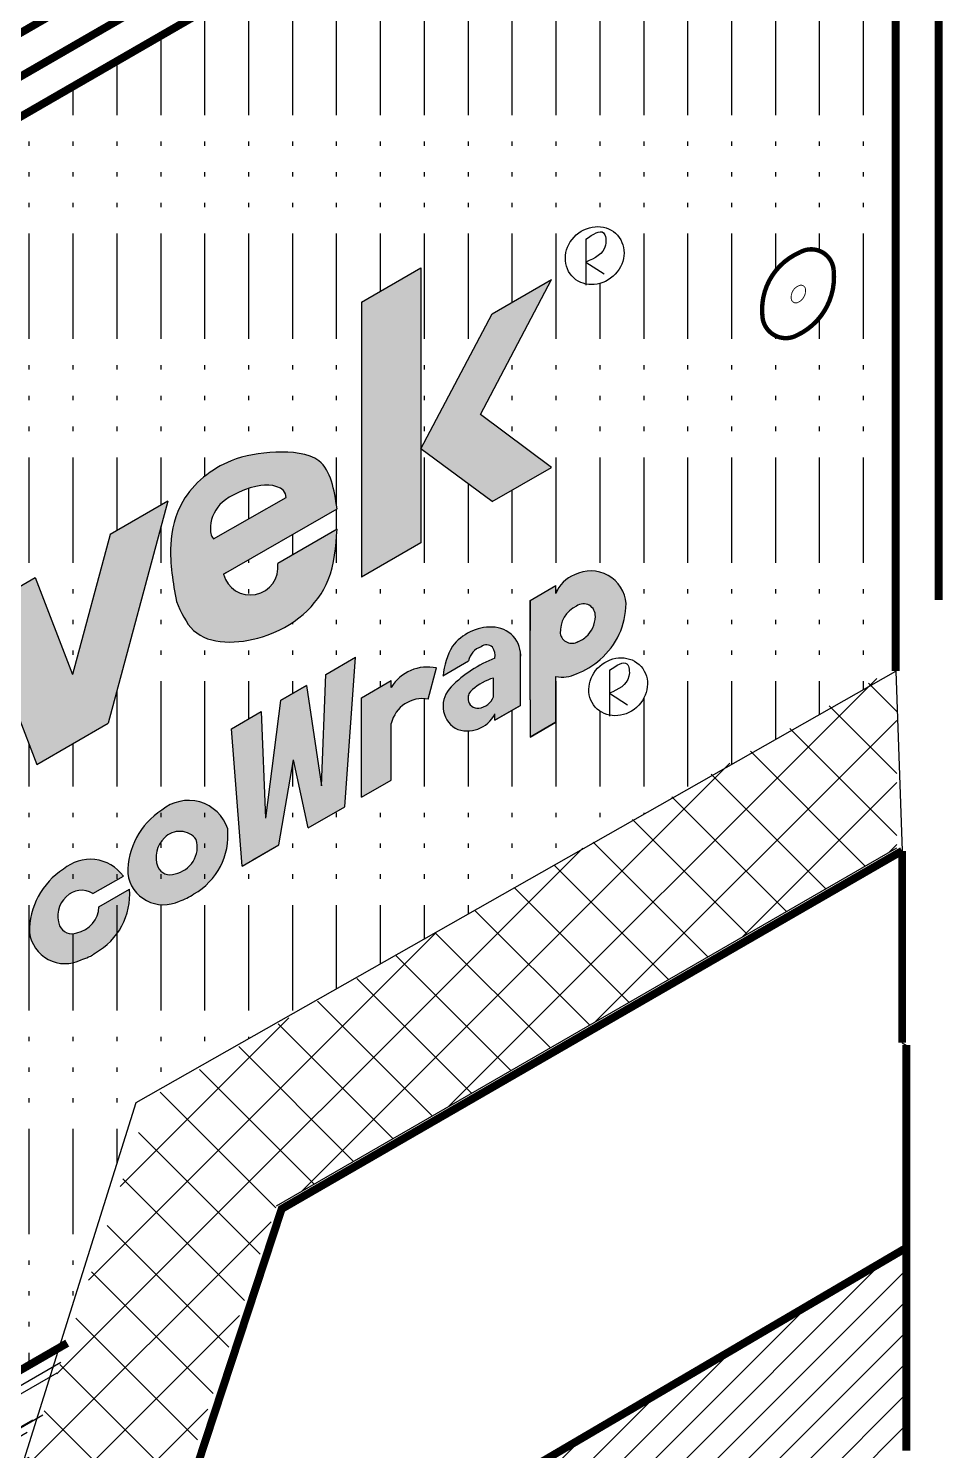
# Model space of a CAD drawing. Extents: x -12.9 to 61.1, y -64.8 to 9.2.
# Drawn here: x 17.99 to 28.4, y -22.86 to -6.66 of the extents above; entities that cross this region are included whole.
import ezdxf

# ---------------------------------------------------------------- set-up
doc = ezdxf.new("R2010")
doc.units = 0
doc.header["$MEASUREMENT"] = 0
doc.linetypes.add('DASHED', pattern=[0.75, 0.5, -0.25])
for name, color, linetype in [('CLADDING', 7, 'CONTINUOUS'), ('DUPONTLOGO', 7, 'CONTINUOUS'), ('FASTENING', 1, 'CONTINUOUS'), ('INSULATION', 40, 'CONTINUOUS'), ('STRUCTURE', 7, 'CONTINUOUS'), ('TEXT', 7, 'CONTINUOUS'), ('TYVEK', 5, 'DASHED')]:
    doc.layers.add(name, color=color, linetype=linetype)

# ---------------------------------------------------------------- blocks, each defined once
blk = doc.blocks.new('A$C75422246')
at = {"layer": 'STRUCTURE'}
for points, const_width in [([(1.674398539479625, 1.577320099107055, 0.5655532621440619), (0.8987215331621883, 1.993011479701181, 0.3241944426603776), (0.04997871842306267, 0.5605629665240031, 0.5650898043133372), (0.848136404993511, 0.1111688816761216, 0.3155850526292971), (1.674398539479625, 1.577320099107055, 0.577350269189626)], 0.1), ([(1.031631028562803, 1.151078264046731, 0.5655532621440619), (0.8764956272993167, 1.234216540165562, 0.3241944426603776), (0.7067470643514895, 0.9477268375301264, 0.5650898043133372), (0.8663786016655806, 0.8578480205605388, 0.3155850526292971), (1.031631028562803, 1.151078264046731, 0.577350269189626)], 0.02)]:
    blk.add_lwpolyline(points, format="xyb", dxfattribs=dict(at, const_width=const_width))

msp = doc.modelspace()

# ---------------------------------------------------------------- hatches: boundary and pattern name
at = {"layer": 'CLADDING'}
h = msp.add_hatch(dxfattribs=at)
h.set_pattern_fill('ZIGZAG', color=254, scale=4, angle=59.99999999999999, style=0)
h.set_pattern_definition([(59.99999999999999, (-385.2783219906349, -33.7978268041116), (-0.1830127018922192, 0.6830127018922194), [0.5, -0.5]), (150, (-385.0283219906349, -33.36481410221933), (-0.6830127018922193, -0.1830127018922192), [0.5, -0.5])])
edge = h.paths.add_edge_path()
edge.add_line((7.136175999876482, -7.428875479664796), (8.435214105553285, -6.678875479664789))
edge.add_line((8.435214105553285, -6.678875479664789), (20.99258246042766, 0.5711245203352107))
edge.add_line((20.99258246042766, 0.5711245203352107), (22.04162056610423, 1.176786953037798))
edge.add_line((22.04162056610423, 1.176786953037798), (22.04162056610423, 1.465462087632595))
edge.add_line((22.04162056610423, 1.465462087632595), (-3.12657980557422, -13.06540517197435))
edge.add_spline(control_points=[(-3.126579805574096, -13.0654051719742), (-6.186929677901929, -17.84007947831214), (-9.639955510821295, -18.10242606331276), (-9.478272528939527, -28.37318116971785), (-9.475967298385484, -28.36611503629747), (-9.478272528939527, -28.37318116971785)], knot_values=[0, 0, 0, 0, 6.202530179452576, 17.27267891957846, 17.29541825971954, 17.29541825971954, 17.29541825971954, 17.29541825971954], degree=3, periodic=0)
edge.add_line((-9.47827252893947, -28.37318116971308), (-9.47827252893947, -48.5577123193919))
edge.add_line((-9.47827252893947, -48.5577123193919), (-9.22827252893947, -48.41337475209441))
edge.add_line((-9.22827252893947, -48.41337475209441), (-9.228272528939469, -47.20204988668952))
edge.add_line((-9.228272528939469, -47.20204988668952), (-6.720230460674685, -45.75403112343812))
edge.add_line((-6.720230460674685, -45.75403112343812), (-6.720230460674685, -19.44739750693174))
edge.add_line((-6.720230460674685, -19.44739750693174), (-5.421192354997878, -18.69739750693162))
edge.add_line((-5.421192354997878, -18.69739750693163), (7.136175999876482, -7.428875479664804))
h = msp.add_hatch(dxfattribs=at)
h.set_pattern_fill('ANSI37', scale=4, style=0)
h.set_pattern_definition([(45, (0, 0), (-0.3535533905932737, 0.3535533905932738), []), (135, (0, 0), (-0.3535533905932738, -0.3535533905932737), [])])
h.paths.add_polyline_path([(27.87964600945314, -15.99819155073748), (27.87964600945314, -13.93679047397917), (19.37645992896206, -18.84610724652019), (15.87497752503327, -29.21466823466222), (17.2203115454183, -30.72185839452098), (20.81513825889515, -20.07688700221431)])
at = {"layer": 'DUPONTLOGO'}
h = msp.add_hatch(color=182, dxfattribs=at)
h.paths.add_polyline_path([(23.94849174994897, -9.52444585965069), (23.27190940324294, -9.915070859650605), (22.4600105871948, -11.45339890052716), (23.27190940324294, -12.05422694140459), (23.94849174994943, -11.66360194140463), (23.13659293390174, -11.0627739005273)])
h.paths.add_polyline_path([(22.46001058719503, -10.38382085964974), (22.46001058719548, -9.390533795919815), (21.78342824048832, -9.781158795919872), (21.78342824048786, -12.91360194140481), (22.46001058719457, -12.52297694140444)])
h = msp.add_hatch(color=182, dxfattribs=at)
edge = h.paths.add_edge_path()
edge.add_spline(control_points=[(21.50587593174259, -12.13499525976923), (21.47123426950456, -11.91675324301132), (21.40684172031283, -11.51108102950073), (20.78333378163532, -11.47349668696462), (20.2280364736973, -11.56209096574874), (19.71845561210114, -11.95871351850276), (19.56949661261837, -12.59412092240702), (19.63754729479751, -12.97784158497804), (19.67548648075467, -13.19177110201888)], knot_values=[0, 0, 0, 0, 0.5827593182052485, 1.083243575514109, 1.602995822488099, 2.320452805997204, 2.834594860345293, 3.482391664081016, 3.482391664081016, 3.482391664081016, 3.482391664081016], degree=3, periodic=0)
edge.add_spline(control_points=[(19.67548648075444, -13.19177110201888), (19.72947915981027, -13.31529815691149), (19.89464430082371, -13.69317093146345), (20.78569982045016, -13.67079288629428), (21.45026265376332, -13.10474814321701), (21.49084867555091, -12.56807661648053), (21.50587593174214, -12.36937025976943)], knot_values=[0, 0, 0, 0, 0.3828216730715811, 1.171062387004566, 2.162538929496697, 2.745476785218138, 2.745476785218138, 2.745476785218138, 2.745476785218138], degree=3, periodic=0)
edge.add_line((21.50587593174214, -12.36937025976933), (20.8292935850358, -12.75999525976919))
edge.add_arc((20.51683477477599, -12.80225431723191), 0.3153035617410854, -165.32686731615115, 7.702335397980789, ccw=False)
edge.add_line((20.21181432179403, -12.88212207862093), (20.28802770767004, -12.83812025976944))
edge.add_line((20.28802770767004, -12.83812025976944), (21.50587593174259, -12.1349952597692))
edge = h.paths.add_edge_path(flags=16)
edge.add_spline(control_points=[(20.0992931208591, -12.47833622427084), (20.06315557104335, -12.44387635017015), (20.06315557104335, -12.39313594060363), (20.06630628402218, -12.2347803554128), (20.1234041708326, -12.12972376024013), (20.27428695639765, -11.99192188812081), (20.48500272878891, -11.89052138788961), (20.7425483030147, -11.85412212965671), (20.92172027388278, -11.87719056379851), (20.92724853748996, -12.00752277802381)], knot_values=[0.1693351350576057, 0.1693351350576057, 0.1693351350576057, 0.1693351350576057, 0.2360340609454792, 0.2360340609454792, 0.3507194281854419, 0.3507194281854419, 0.4654047954254047, 0.4654047954254047, 0.5437012250705168, 0.5437012250705168, 0.5437012250705168, 0.5437012250705168], degree=3, periodic=0)
edge.add_line((20.92724853748996, -12.0075227780238), (20.09929312085893, -12.47833622427046))
for points in [[(18.49396591497953, -14.02329718732697), (18.06708297629672, -12.92007879832933), (17.41143416024884, -13.29861781876812), (18.08801650695545, -15.04714890052452), (18.89991532300331, -14.57839890052452), (19.57649766970991, -12.04861781876811), (18.92084885366205, -12.42715683920719)], [(20.42486374805712, -16.20628718399057), (20.84171468386391, -15.96561818399061), (21.00956583012591, -14.9975675477918), (21.17741697638791, -15.77180037503442), (21.5942679121947, -15.5311313750344), (21.71687112860849, -13.82563682285066), (21.3771031286085, -14.02180196911288), (21.32944496474099, -15.29169668251016), (21.15668968982243, -14.14905772732899), (20.86244197042939, -14.31894172732911), (20.68968669551083, -15.66106129146655), (20.64202853164336, -14.44619748554517), (20.30226053164338, -14.64236263180741)], [(21.78305928006201, -15.4221326279756), (22.12282728006204, -15.22596748171354), (22.12282728006204, -14.58085091244438, -0.4035437564934321), (22.54330387915585, -14.30525992927825), (22.63873750948443, -13.94905539007241, 0.3188248953897656), (22.12282728006204, -14.17044975657317), (22.12282728006204, -14.09340748171334), (21.78305928006201, -14.28957262797547)], [(18.72376935138483, -16.52020516559534), (19.07168161940894, -16.31933792399732, 0.4351274600614082), (18.38982812589487, -16.24114701564656, 0.2576403943727183), (18.002239747868, -16.96311215205731, 0.5131396402506846), (18.59017699935685, -17.27514521556903, 0.01050506829098769), (18.61264689723992, -17.26786151845669), (18.8503172660008, -17.13064246707422, 0.2510258907919918), (19.14199255836669, -16.46944578064417), (18.79432030547031, -16.67017444944365, -0.3480232729081373), (18.54097781231495, -16.96604183065346, -0.3993521555086357), (18.34477777615936, -16.88545987835625, -0.3084390351191073), (18.42127513051451, -16.55529977686015, -0.3602356893464677)]]:
    msp.add_hatch(color=182, dxfattribs=at).paths.add_polyline_path(points)
h = msp.add_hatch(color=182, dxfattribs=at)
h.paths.add_polyline_path([(23.7029820921088, -14.31366467561686), (23.7029820921088, -14.73837467561671), (23.99722981150185, -14.5684906756167), (23.99722981150185, -14.04679713894678, 0.1510529132694783), (24.22983436680936, -14.01775703409061, 0.08923826883481298), (24.50204466186256, -13.85232568586738, 0.2127480191127064), (24.79629238124646, -13.2161040531268, 0.5384264693979111), (24.20875291606667, -12.88909775425715, 0.2200211352481566), (23.99722981150185, -13.10082575187688), (23.99722981150185, -13.01122067561699), (23.7029820921088, -13.181104675617), (23.7029820921088, -13.52087267561701)])
h.paths.add_polyline_path([(24.04718369220362, -13.55712672663119, -0.3108884899090745), (24.23168888878284, -13.24393218017838, -0.6341536017409433), (24.446023285681, -13.36322407800514, -0.2127480191129938), (24.33868171764995, -13.59531772962935, -0.1005835782630209), (24.22549519640096, -13.66066599814242, -0.4661169018348494)], flags=16)
h = msp.add_hatch(color=182, dxfattribs=at)
h.paths.add_polyline_path([(22.81870796392813, -13.70269812588472, 0.110246808165889), (22.71163689667193, -14.03753488218126), (23.00247051822801, -13.86962201248643, -0.2690001157080172), (23.14463375491656, -13.70710100367316, -0.3531868843684042), (23.27654281171719, -13.71138630006295, -0.1905419740584821), (23.30138762654894, -13.83767534841319, 0.1092296168431321), (22.80549304455601, -14.16487953962667, 0.4824874664269164), (22.84971869325234, -14.63665625454109, 0.4058134010116666), (23.30138762654899, -14.47139042835977), (23.30138762654899, -14.54552534841327), (23.59563534594203, -14.37564134841329), (23.59563534594203, -13.78511587423003, 0.3894151088693035), (23.27235686541621, -13.48261461348497, 0.2386701257845259)])
h.paths.add_polyline_path([(23.28565524212958, -14.06392498878679, -0.0009435784860131039), (23.28565524212962, -14.27711065931851, -0.2711281288745776), (23.11964995766842, -14.40725749743618, -0.4382804466174715), (22.99920842254822, -14.30926281369929, -0.303876555577654), (23.04717478005249, -14.19634989816471, -0.1081086455132789)], flags=16)
h = msp.add_hatch(color=182, dxfattribs=at)
h.paths.add_polyline_path([(19.50879514889905, -15.57016967171069, 0.2576403943726875), (19.12120677087228, -16.29213480812139, 0.5131396402506846), (19.70914402236113, -16.60416787163311, 0.0820093194063544), (19.87360573459092, -16.52348095621477, 0.2970257038305033), (20.25958974541014, -15.78271999025778, 0.5350210848524043)])
h.paths.add_polyline_path([(19.90243508744875, -15.90454223117282, -0.4359844533385203), (19.65994483531919, -16.29506448671755, -0.3993521555085346), (19.46374479916364, -16.21448253442033, -0.3084390351189958), (19.54024215351869, -15.88432243292431, -0.4603151700982832)], flags=16)
at = {"layer": 'FASTENING'}
h = msp.add_hatch(dxfattribs=at)
h.set_pattern_fill('AR-RROOF', color=5, scale=0.5, angle=30, style=0)
h.set_pattern_definition([(30, (-80.78255600983584, 0), (0.7026279441628827, 0.9830127018922192), [7.5, -1, 2.5, -0.5]), (30, (-80.3316491163192, 0.5490063509461096), (-0.7655127018922193, 0.3259068935166518), [1.5, -0.165, 3, -0.375]), (30, (-80.77854965888973, 0.4930607966083864), (2.084166049839541, 1.590118510267787), [4, -0.7, 2, -0.5])])
h.paths.add_polyline_path([(8.338312754777746, -27.46882228401299), (8.338312754777805, -28.62352282239218), (15.92666251805406, -24.24238704385953), (15.92666251805406, -25.39245297957318), (17.4637683511882, -24.50995386571264), (18.43267328690328, -21.64084051349315)])
h.paths.add_polyline_path([(14.92666251805406, -24.81973731304917), (14.92666251805406, -25.96658333210794), (15.92666251805406, -25.39245297957318), (15.92666251805406, -24.24238704385954)], flags=16)
h.paths.add_polyline_path([(14.91958513592854, -25.97064667200269), (14.926662518054, -24.81973731304921), (13.92666251805406, -25.3970875822388), (13.92666251805398, -26.54071368464275)], flags=17)
h.paths.add_polyline_path([(8.338312754777805, -28.62352282239219), (8.33831275477786, -29.74915490432003), (13.92666251805398, -26.54071368464275), (13.92666251805406, -25.39708758223881)])
at = {"layer": 'TEXT'}
h = msp.add_hatch(dxfattribs=at)
h.set_pattern_fill('ACAD_ISO14W100', scale=0.1, angle=90, style=0)
h.set_pattern_definition([(90, (0, 0), (-0.5, 3.061515884555943e-17), [1.2, -0.3, 0.05, -0.3, 0.05, -0.65]), (90, (0, 0), (-0.5, 3.061515884555943e-17), [-2.2, 0.05, -0.3])])
h.paths.add_polyline_path([(19.21744399016415, -18.9), (27.86601737173965, -13.98430774971311), (27.86601737173964, -1.91563143001303), (15.53182495238781, -9.036780743562627, 0.03049443831436403), (11.82427312996442, -11.33885039985536, 0.03075435643287189), (9.89937410141028, -13.13025948009728, 0.06248417816263214), (8.001400811734593, -15.70618499450902, 0.02498924844447281), (6.993345076344307, -17.73962473090611, 0.06840431429245251), (6.029326314908642, -21.17381116241151, 0.03428175995442326), (5.830419859756148, -24.07145546043165), (5.830419859756262, -30.07145546043164), (8.338312754777805, -28.62352282239218), (8.338312754777746, -27.468822284013), (18.34056618726847, -21.69401857226159)])
h.paths.add_polyline_path([(13.55808923490497, -23.22801921922986, -0.5655532621441203), (13.94592773806369, -23.43586490952697, -0.3155850526292801), (13.53279667082064, -24.1689405182424, -0.5650898043133444), (13.13371782753541, -23.94424347581846, -0.3241944426603795)], flags=16)
h.paths.add_polyline_path([(13.7973686388845, -19.5153724615921), (14.11159852322268, -19.33395175328199, 0.3993521555088984), (14.30779855937834, -19.41453370557923, 0.4628738758273694), (14.49434834069936, -19.13951974507312, 0.3831592690513733), (14.16910309702589, -19.09815803114336, -0.3469283405920467), (13.76917365392063, -18.81621125309185, -0.3477098040752507), (14.15664887295785, -18.19193507571828, -0.3833598428823655), (14.83900437398766, -18.33458105851178), (14.53548603076518, -18.50981745567535, 0.3054239474705489), (14.22041702208956, -18.45741552748769, 0.4995739648543295), (14.1036513341217, -18.70871745339728, 0.3169971070544793), (14.27221640790584, -18.77682473887698, -0.3848399220599955), (14.85213203236851, -18.9763572354131, -0.3513303134365472), (14.52145945865018, -19.64295017507638, -0.08200931940646787), (14.35699774642018, -19.72363709049485, -0.4325825023771699)], flags=16)
h.paths.add_polyline_path([(13.54697628197354, -23.60741668899768, -0.5655532621442907), (13.62454398260528, -23.64898582705713, -0.3155850526292283), (13.54191776915667, -23.79560094880019, -0.565089804313131), (13.46210200049962, -23.75066154031543, -0.3241944426604415)], flags=0)
h.paths.add_polyline_path([(13.13371782753541, -17.94424347581849, -0.3241944426603816), (13.55808923490495, -17.22801921922987, -0.2045399468245387), (13.75788948803336, -17.20109719423388), (13.75788948803336, -15.04714890052466), (12.9459906719855, -15.51589890052455), (12.9459906719855, -14.89089890052455), (15.38168712012936, -13.48464890052455), (15.38168712012936, -14.10964890052455), (15.11105418144655, -14.26589890052455), (14.5697883040815, -14.57839890052454), (14.56978830408121, -17.07839890052454), (13.94617692542106, -17.43844109786372, -0.3146146424720071), (13.53279667082064, -18.16894051824239, -0.5650898043133067)], flags=16)
h.paths.add_polyline_path([(13.46210200049962, -17.7506615403154, -0.3241944426603987), (13.54697628197354, -17.60741668899767, -0.5655532621442724), (13.62454398260528, -17.64898582705713, -0.3155850526292283), (13.54191776915667, -17.79560094880019, -0.5650898043133349)], flags=0)
h.paths.add_polyline_path([(14.89185045316751, -18.62974800210692), (14.89185045316751, -18.2899800021069), (15.14386303523631, -18.1444804700103), (15.14386303523631, -17.63585526276178), (15.48363103523629, -17.43969011649981), (15.48363103523629, -17.94831532374835), (15.73564361730509, -17.80281579165174), (15.73564361730509, -18.14258379165178), (15.48363103523634, -18.28808332374833), (15.48363103523634, -18.65901761437296, 0.4361565547309665), (15.58014359611444, -18.71765074496979), (15.73564361730509, -18.62787276587637), (15.73564361730509, -18.92890013658649), (15.53794051111355, -19.04304407816568, -0.6348811617639807), (15.14386303523631, -18.78787095038374), (15.14386303523631, -18.48424847001034)], flags=16)
h.paths.add_polyline_path([(15.83925180224053, -18.51634154829618), (15.83925180224053, -17.73652192312345), (16.13349952163353, -17.56663792312348), (16.13349952163353, -18.28034618612044, 0.4598255834213756), (16.43142835356745, -18.15639151059008), (16.43142835356745, -17.39462863180706), (16.72567607296045, -17.22474463180713), (16.72567607296045, -18.35730463180698), (16.43142835356745, -18.52718863180683), (16.43142835356745, -18.39261684752178, -0.6959710472286066)], flags=16)
h.paths.add_polyline_path([(15.652320058812, -17.43924281876775), (15.95774201793366, -16.2770634502081), (15.11105418144655, -14.62674281876822), (15.76670299749418, -14.2482037983292), (16.24561259518645, -15.18166989481345), (16.62046887485969, -13.75528183920757), (17.2761176909076, -13.37674281876816), (16.30796887485973, -17.06070379832902)], flags=16)
h.paths.add_polyline_path([(16.83797809136268, -17.61138332181173, -0.257640394372711), (17.22556646938952, -16.88941818540101, -0.4351274600614262), (17.90741996290363, -16.96760909375175), (17.55950769487951, -17.16847633534978, 0.3602356893469409), (17.25701347400892, -17.20357094661485, 0.308439035118673), (17.18051611965403, -17.5337310481106, 0.3993521555087834), (17.37671615580964, -17.61431300040788, 0.3480232729081345), (17.63005864896502, -17.31844561919808), (17.97773090186136, -17.11771695039861, -0.2914129419632107), (17.59037705508145, -17.84272946990506, -0.08200931940642031), (17.42591534285154, -17.92341638532347, -0.5131396402507415)], flags=16)
edge = h.paths.add_edge_path(flags=16)
edge.add_line((12.94599053229265, -13.95339897927092), (12.90907667186007, -13.88453354503522))
edge.add_spline(control_points=[(12.90907667186002, -13.88453354503525), (12.60229079485407, -14.04899099377445), (12.2957579749359, -14.21467793614644), (11.87226703766138, -14.43290550850041), (11.73989566055433, -14.49682460569686), (11.59286814707589, -14.54930322886404)], knot_values=[0.2810519083259742, 0.2810519083259742, 0.2810519083259742, 0.2810519083259742, 0.4864092395876136, 0.4864092395876136, 0.5821236414411975, 0.5821236414411975, 0.5821236414411975, 0.5821236414411975], degree=3, periodic=0)
edge.add_line((11.59286814707589, -14.54930322886404), (11.61912798072863, -14.62287447876305))
edge.add_spline(control_points=[(11.61912798072863, -14.62287447876306), (11.8043149871283, -14.55676458873421), (12.22079223117266, -14.34212619779935), (12.67056197730852, -14.10103663117617), (12.94599067198556, -13.95339890052451)], knot_values=[1.405300416006841, 1.405300416006841, 1.405300416006841, 1.405300416006841, 1.988796057392389, 2.910618207206029, 2.910618207206029, 2.910618207206029, 2.910618207206029], degree=3, periodic=0)
h.paths.add_polyline_path([(10.8366156719855, -14.59254209024698), (10.8366156719855, -13.51595458620826), (11.19048264224315, -13.21568434251876, -0.6390099729070758), (11.38349067198635, -13.30503845504712), (11.38349067198521, -14.4271885106239, -0.3823525855098578), (11.27916685785621, -14.54366784673995)], flags=16)
h.paths.add_polyline_path([(10.9147406719855, -14.50531418154697), (10.91474067198521, -13.55212297801332), (11.24102966207195, -13.27525375087098, -0.63900997290715), (11.30536567198635, -13.30503845504711), (11.30536567198489, -14.4621745358304)], flags=0)
h.paths.add_polyline_path([(11.70568327926553, -14.40919318991869, -0.5462656304052482), (11.53974067198521, -14.30262936082858), (11.53974067198578, -12.93086179198603), (11.6178656719855, -12.87537308669378), (11.61786567198521, -14.30262936082863, 0.5462656304024308), (11.6731798744119, -14.33815063719179), (11.98567987441221, -14.19517556623938, 0.2934388249155939), (12.00849067198521, -14.15965428987601), (12.00849067198578, -12.58873528764576), (12.08661567198578, -12.53525954872634), (12.0866156719855, -14.15965428987617, -0.2934388249163857), (12.01818327926582, -14.26621811896617)], flags=16)
edge = h.paths.add_edge_path(flags=16)
edge.add_spline(control_points=[(10.37497775450038, -14.3440239005245), (10.37518862863918, -14.18199629281478), (10.3758286814783, -13.69020421760863), (11.09289291844863, -13.07259735603422), (11.93185495958155, -12.42692619093201), (12.59242939351666, -12.02341684423138), (12.92553654995163, -11.81993962172722)], knot_values=[0, 0, 0, 0, 0.4720221507942197, 1.432698762659304, 2.576317033820807, 3.739631528208764, 3.739631528208764, 3.739631528208764, 3.739631528208764], degree=3, periodic=0)
edge.add_spline(control_points=[(12.92553654995163, -11.81993962172724), (13.00303024091609, -11.7738129083168), (13.08052393188056, -11.72768619490637), (13.15848169071362, -11.68243235288247)], knot_values=[0, 0, 0, 0, 0.270234432866849, 0.270234432866849, 0.270234432866849, 0.270234432866849], degree=3, periodic=0)
edge.add_arc((13.84016526444267, -11.87898731464205), 0.7094549652263477, 113.4279410330424, 163.9157429244993, ccw=False)
edge.add_arc((13.68951828733286, -11.44854830849324), 0.2567229538499127, 31.690492453366403, 120.7937372347975, ccw=False)
edge.add_spline(control_points=[(13.90796341064573, -11.31368392055387), (14.03595246584083, -11.26618244356332), (14.3479569791272, -11.17238020057979), (14.82731810181476, -11.1269177463601), (15.29625158404878, -11.14158512644152), (15.46547379399282, -11.3207242953648), (15.51700358947073, -11.3752739005245)], knot_values=[1.105275990251873, 1.105275990251873, 1.105275990251873, 1.105275990251873, 1.512582560099484, 2.07612477519737, 2.579248852295734, 2.799533914085796, 2.799533914085796, 2.799533914085796, 2.799533914085796], degree=3, periodic=0)
edge.add_spline(control_points=[(15.51700358947073, -11.3752739005245), (15.54932158559549, -11.49403552742836), (15.62534475946282, -11.77340420412562), (15.38843200869326, -12.16335139841741), (15.03480238048104, -12.55181570280169), (14.52116388262426, -13.0289789826886), (13.77919802824607, -13.48942948769979), (13.22217131278575, -13.79960840793846), (12.94599067198556, -13.95339890052451)], knot_values=[0, 0, 0, 0, 0.3570336395218372, 0.8398673713889249, 1.258485492649085, 1.958442699697759, 2.923093500034361, 3.871719456469094, 3.871719456469094, 3.871719456469094, 3.871719456469094], degree=3, periodic=0)
edge.add_line((12.94599067198552, -13.95339890052453), (12.90907681183901, -13.88453346706942))
edge.add_spline(control_points=[(12.90907667185957, -13.88453354503529), (13.44460886215347, -13.58634944241312), (13.99068327278883, -13.30107543633424), (14.68868610041068, -12.76895913851866), (14.89267039297556, -12.57948774879183), (15.19698834188421, -12.25879076034683), (15.31249772090268, -12.12661294850697), (15.47053734678843, -11.86091453854377), (15.50652941204089, -11.74674940301647), (15.48358432210762, -11.55437725331551), (15.46605973399573, -11.48604489056039), (15.44676053194371, -11.41472192714972)], knot_values=[0.0002505584379334802, 0.0002505584379334802, 0.0002505584379334802, 0.0002505584379334802, 0.3681301305683303, 0.3681301305683303, 0.5353339496185356, 0.5353339496185356, 0.6400473331687101, 0.6400473331687101, 0.7273425474151587, 0.7273425474151587, 0.7705355621334626, 0.7705355621334626, 0.7705355621334626, 0.7705355621334626], degree=3, periodic=0)
edge.add_spline(control_points=[(15.44676053194371, -11.41472192714954), (15.39825008449498, -11.36369386508999), (15.35295799010714, -11.31857379029082), (15.14867093745966, -11.19330871469865), (14.88958802250659, -11.20797462983609), (14.43972083976814, -11.24304070174295), (14.2259229561987, -11.28661758281381), (13.98779969844619, -11.36780041673354), (13.96306130205059, -11.376619552888), (13.9384439146397, -11.38575732901902)], knot_values=[0.2217426122417656, 0.2217426122417656, 0.2217426122417656, 0.2217426122417656, 0.2637638267753295, 0.2637638267753295, 0.401854000857541, 0.401854000857541, 0.5399441749397524, 0.5399441749397524, 0.5560477353908875, 0.5560477353908875, 0.5560477353908875, 0.5560477353908875], degree=3, periodic=0)
edge.add_arc((13.21647168277643, -11.50772326104405), 0.7329868752426617, 8.634530598131619, 9.595754925844972, ccw=False)
edge.add_arc((13.68951828733286, -11.44854830849325), 0.2567229538499126, 2.8318511267987105, 11.428706387865873, ccw=False)
edge.add_arc((13.21647168277644, -11.5077232610441), 0.7329868752426617, -11.318612534867384, 5.626026916523301, ccw=False)
edge.add_line((13.93520266234433, -11.65158270038464), (14.27411567198607, -12.65483654133651))
edge.add_line((14.27411567198607, -12.65483654133651), (14.27411567198607, -11.37295987300066))
edge.add_line((14.27411567198607, -11.37295987300066), (14.3522406719855, -11.34785098262327))
edge.add_line((14.3522406719855, -11.34785098262327), (14.3522406719855, -12.92625986702166))
edge.add_line((14.3522406719855, -12.92625986702166), (14.2741156719855, -12.97791698723602))
edge.add_line((14.2741156719855, -12.97791698723602), (13.89196529908433, -11.79228983252657))
edge.add_arc((13.21647168277643, -11.50772326104411), 0.7329868752426617, 335.5055273816646, 337.1556687181041, ccw=False)
edge.add_line((13.88349067198603, -11.81162361858225), (13.88349067198493, -13.23620258830817))
edge.add_line((13.88349067198493, -13.23620258830817), (13.8053656719855, -13.2878597085221))
edge.add_line((13.8053656719855, -13.2878597085221), (13.8053656719855, -11.94415610668182))
edge.add_arc((13.21647168277644, -11.5077232610441), 0.7329868752426617, 306.17460436658394, 323.4576352695678, ccw=False)
edge.add_line((13.64911567198527, -12.09940640080682), (13.6491156719855, -13.31202487838666))
edge.add_arc((13.5319281719855, -13.31202487838668), 0.1171875, -60.6331919258007, 8.697043085703626e-12, ccw=False)
edge.add_line((13.58939680125889, -13.41415355607168), (13.27689680125917, -13.58999982232132))
edge.add_arc((13.21942817198578, -13.48787114463631), 0.1171875000000001, 180.0000000000217, 299.3668080741961, ccw=False)
edge.add_line((13.10224067198578, -13.48787114463635), (13.10224067198521, -11.96599340879786))
edge.add_arc((13.21942817198521, -11.96599340879781), 0.1171875000000002, 139.1491054862084, 180.0000000000217, ccw=False)
edge.add_arc((13.84016526444267, -11.87898731464205), 0.7094549652263475, 172.4411109370431, 180.8362698937729, ccw=False)
edge.add_spline(control_points=[(13.13687533384868, -11.78566196326623), (13.07971430554995, -11.81914606166701), (13.02263591990442, -11.85306051263067), (12.96549591716121, -11.88707206244849)], knot_values=[0, 0, 0, 0, 0.03985149253604099, 0.03985149253604099, 0.03985149253604099, 0.03985149253604099], degree=3, periodic=0)
edge.add_spline(control_points=[(12.96549591716121, -11.88707206244849), (12.70761540019362, -12.04460338353167), (12.44966877207253, -12.20218532491831), (11.96781462054173, -12.51805470252032), (11.7455334079234, -12.67553194813056), (11.30375430904905, -13.01253539177461), (11.07034087717739, -13.19224233006505), (10.71501915061185, -13.51870779194699), (10.59189333545874, -13.65912248967674), (10.45769977383497, -13.9648868715342), (10.45344247129174, -14.14321414558521), (10.45311194438955, -14.33792876260564)], knot_values=[0.001204580648238252, 0.001204580648238252, 0.001204580648238252, 0.001204580648238252, 0.1818595421625988, 0.1818595421625988, 0.350639558729537, 0.350639558729537, 0.5194195752964752, 0.5194195752964752, 0.6342752307932326, 0.6342752307932326, 0.7479263056417517, 0.7479263056417517, 0.7479263056417517, 0.7479263056417517], degree=3, periodic=0)
edge.add_line((10.45166994137056, -14.34434889312646), (10.37206905974313, -14.35695458320867))
h.paths.add_polyline_path([(12.39911567198521, -14.06942684854805), (12.39911567259344, -12.33013071773541), (12.76698382755079, -12.10170145299499, -0.5880955590561595), (12.94599067189483, -12.20125685883083), (12.94599067145941, -13.21540569119843, -0.275800775118741), (12.88440433530085, -13.31856295330515), (12.47724067223021, -13.53802179766851), (12.47724067200483, -14.02731792829004)], flags=16)
h.paths.add_polyline_path([(18.72376935138483, -16.52020516559535, 0.3602356893469409), (18.42127513051424, -16.55529977686042, 0.308439035118649), (18.34477777615934, -16.88545987835614, 0.39935215550883), (18.54097781231496, -16.96604183065344, 0.3480232729081288), (18.79432030547034, -16.67017444944364), (19.17676168443927, -16.44937181634668, -0.1036459167596784), (19.12103401642133, -16.29084430429707)], flags=16)
h.paths.add_polyline_path([(12.47724067227085, -13.44927115376093), (12.47724067276511, -12.37358026340156), (12.80819672378012, -12.16807172351859, -0.5880955590565883), (12.86786567189483, -12.2012568587972), (12.86786567144911, -13.23872655297055)], flags=0)
h.paths.add_polyline_path([(13.1803656719855, -13.48787114463624), (13.18036567198579, -11.94290851526909), (13.46924856834802, -11.78385672466047, -0.04104659304463998), (13.46349578745356, -11.76132205430998, -0.05040131848292654), (13.46210200049962, -11.75066154031543, -0.3241944426604459), (13.54697628197354, -11.60741668899768, -0.5655532621442516), (13.62454398260528, -11.64898582705713, -0.2520418247416313), (13.5709906719855, -11.77721926668581), (13.5709906719855, -13.33486634114343), (13.2385843817433, -13.52191403719791, -0.5736723652122878)], flags=0)
h.paths.add_polyline_path([(18.08801650695545, -15.04714890052452), (17.41143416024885, -13.29861781876812), (18.06708297629672, -12.92007879832933), (18.49396591497953, -14.02329718732697), (18.92084885366205, -12.42715683920718), (19.57649766970991, -12.0486178187681), (18.89991532300331, -14.57839890052452)], flags=16)
h.paths.add_polyline_path([(19.46374479916332, -16.21448253441944, -0.02640882966265344), (19.45381949852898, -16.1843175708936, 0.05170444221546872)], flags=16)
h.paths.add_polyline_path([(14.74621912889364, -12.58371566274343), (14.74621912889364, -11.38910473394654), (14.5084906719855, -11.39931846297878), (14.5084906719855, -11.3211213910609), (15.0553656719855, -11.29762553727389), (15.05536567198522, -11.37582260919179), (14.82434412889364, -11.38574818340553), (14.82434412889364, -12.51055324599316)], flags=16)
edge = h.paths.add_edge_path(flags=16)
edge.add_ellipse((15.98315486813578, -12.20724025761177), major_axis=(0.2603864479023409, 0.2315867499879646), ratio=0.9031737347499519, start_angle=0, end_angle=360)
edge.add_line((15.88350443578963, -12.53853427197318), (15.88350443578963, -12.52603872406783))
h.paths.add_polyline_path([(20.42486374805712, -16.20628718399055), (20.30226053164335, -14.6423626318074), (20.64202853164337, -14.44619748554514), (20.68968669551084, -15.66106129146652), (20.86244197042939, -14.318941727329), (21.15668968982243, -14.14905772732899), (21.32944496474098, -15.29169668251019), (21.3771031286085, -14.02180196911282), (21.7168711286085, -13.82563682285069), (21.59426791219469, -15.53113137503438), (21.1774169763879, -15.7718003750344), (21.00956583012591, -14.99756754779177), (20.84171468386391, -15.96561818399061), (20.54746696447087, -16.13550218399061)], flags=16)
edge = h.paths.add_edge_path(flags=16)
edge.add_spline(control_points=[(21.50587593174214, -12.36937025976943), (21.49084867555091, -12.56807661648053), (21.45026265376333, -13.10474814321701), (20.78569982045016, -13.67079288629428), (19.89464430082369, -13.69317093146345), (19.72947915981025, -13.31529815691149), (19.67548648075444, -13.19177110201888)], knot_values=[0, 0, 0, 0, 0.5829378557214411, 1.574414398213572, 2.362655112146557, 2.745476785218138, 2.745476785218138, 2.745476785218138, 2.745476785218138], degree=3, periodic=0)
edge.add_spline(control_points=[(19.67548648075467, -13.19177110201888), (19.63754729479753, -12.97784158497804), (19.5694966126184, -12.59412092240702), (19.71845561210112, -11.95871351850276), (20.2280364736973, -11.56209096574874), (20.7833337816353, -11.47349668696462), (21.40684172031283, -11.51108102950073), (21.47123426950456, -11.91675324301132), (21.50587593174259, -12.13499525976923)], knot_values=[0, 0, 0, 0, 0.6477968037357229, 1.161938858083812, 1.879395841592917, 2.399148088566907, 2.899632345875767, 3.482391664081016, 3.482391664081016, 3.482391664081016, 3.482391664081016], degree=3, periodic=0)
edge.add_line((21.50587593174258, -12.1349952597692), (20.21181432179406, -12.88212207862104))
edge.add_arc((20.51683477477599, -12.80225431723188), 0.3153035617410855, 194.6731326838742, 367.7023353979763)
edge.add_line((20.8292935850358, -12.75999525976919), (21.50587593174215, -12.36937025976933))
h.paths.add_polyline_path([(21.783059280062, -15.42213262797556), (21.783059280062, -14.28957262797547), (22.12282728006204, -14.09340748171333), (22.12282728006203, -14.17044975657315, -0.3188248953897579), (22.63873750948443, -13.94905539007241), (22.54330387915585, -14.30525992927823, 0.4035437564934248), (22.12282728006203, -14.58085091244431), (22.12282728006203, -15.22596748171351)], flags=16)
edge = h.paths.add_edge_path(flags=0)
edge.add_spline(control_points=[(20.0992931208591, -12.47833622427084), (20.06315557104335, -12.44387635017015), (20.06315557104335, -12.39313594060363), (20.06630628402218, -12.2347803554128), (20.1234041708326, -12.12972376024013), (20.27428695639765, -11.99192188812081), (20.48500272878891, -11.89052138788961), (20.7425483030147, -11.85412212965671), (20.92172027388278, -11.87719056379851), (20.92724853748996, -12.00752277802381)], knot_values=[0.1693351350576057, 0.1693351350576057, 0.1693351350576057, 0.1693351350576057, 0.2360340609454792, 0.2360340609454792, 0.3507194281854419, 0.3507194281854419, 0.4654047954254047, 0.4654047954254047, 0.5437012250705168, 0.5437012250705168, 0.5437012250705168, 0.5437012250705168], degree=3, periodic=0)
edge.add_line((20.92724853748995, -12.0075227780238), (20.0992931208591, -12.47833622427084))
h.paths.add_polyline_path([(22.80549304455547, -14.16487953962719, -0.1092296168432716), (23.30138762654896, -13.83767534841319, 0.1905419740584313), (23.27654281171722, -13.71138630006296, 0.3531868843683402), (23.14463375491659, -13.70710100367314, 0.269000115708073), (23.002470518228, -13.86962201248641), (22.71163689667192, -14.03753488218124, -0.1102468081659103), (22.81870796392816, -13.70269812588465, -0.2386701257846535), (23.27235686541657, -13.48261461348498, -0.4337921550003333), (23.59563534594202, -13.83475194883332), (23.59563534594202, -14.37564134841302), (23.30138762654898, -14.54552534841303), (23.30138762654898, -14.47139042835983, -0.405813401011618), (22.84971869325233, -14.63665625454109, -0.4824874664261719)], flags=16)
h.paths.add_polyline_path([(21.78342824048787, -12.91360194140455), (21.78342824048872, -9.781158795919938), (22.46001058719531, -9.390533795919936), (22.46001058719475, -11.45339890052714), (23.27190940324288, -9.915070859650575), (23.94849174994948, -9.524445859650571), (23.13659293390134, -11.0627739005273), (23.94849174994949, -11.66360194140455), (23.27190940324289, -12.05422694140455), (22.46001058719475, -11.45339890052717), (22.46001058719446, -12.52297694140455)], flags=16)
h.paths.add_polyline_path([(22.99920842254827, -14.30926281369953, -0.3038765555785746), (23.04717478005258, -14.19634989816463, -0.1081086455132377), (23.28565524212959, -14.06392498878678, -0.0009435784860128902), (23.28565524212964, -14.27711065931846, -0.2711281288742359), (23.11964995766872, -14.40725749743615, -0.4382804466176537)], flags=0)
h.paths.add_polyline_path([(23.7029820921088, -14.73837467561696), (23.7029820921088, -14.31366467561694), (23.70298209210879, -13.181104675617), (23.99722981150185, -13.01122067561699), (23.99722981150184, -13.10082575187695, -0.2200211352481687), (24.20875291606663, -12.88909775425717, -0.5384264693978984), (24.79629238124646, -13.21610405312673, -0.2127480191123029), (24.5020446618636, -13.85232568586646, -0.08923826883524398), (24.22983436680921, -14.01775703409068, -0.1510529132693829), (23.99722981150184, -14.04679713894678), (23.99722981150184, -14.56849067561695)], flags=16)
edge = h.paths.add_edge_path(flags=16)
edge.add_ellipse((24.70589734340854, -14.16333756534918), major_axis=(0.2603864479023359, 0.231586749987972), ratio=0.9031737347499492, start_angle=0, end_angle=360)
edge.add_line((24.60624691106239, -14.49463157971059), (24.60624691106239, -14.48213603180524))
h.paths.add_polyline_path([(24.04718369220361, -13.55712672663117, -0.03663702705803499), (24.04731415414685, -13.51021237877119, 0.08779684765084099)], flags=0)
h.paths.add_polyline_path([(24.44602328568102, -13.36322407800484, 0.04700606206653949), (24.44534779482244, -13.33779493869932, -0.0202557754471463)], flags=0)
edge = h.paths.add_edge_path(flags=16)
edge.add_ellipse((24.43843083309582, -9.25140743262676), major_axis=(0.2603864479023359, 0.231586749987972), ratio=0.9031737347499492, start_angle=0, end_angle=360)
edge.add_line((24.33878040074967, -9.582701446988171), (24.33878040074967, -9.570205899082818))
h.paths.add_polyline_path([(26.34788991272046, -9.93210950108913, -0.3241944426603724), (26.77226132009004, -9.215885244500564, -0.5655532621439838), (27.16009982324874, -9.4237309347976, -0.3155850526293172), (26.74696875600567, -10.15680654351311, -0.5650898043133551)], flags=16)
h.paths.add_polyline_path([(26.67627408568467, -9.7385275655861, -0.3241944426603856), (26.76114836715859, -9.59528271426838, -0.5655532621438973), (26.83871606779033, -9.636851852327775, -0.3155850526294372), (26.75608985434168, -9.783466974070917, -0.5650898043130285)], flags=0)
h.paths.add_polyline_path([(26.34788991272046, -3.932109501089131, -0.3241944426603696), (26.77226132009003, -3.215885244500567, -0.5655532621440957), (27.16009982324875, -3.423730934797672, -0.3155850526292822), (26.74696875600569, -4.156806543513101, -0.5650898043133789)], flags=16)
h.paths.add_polyline_path([(26.67627408568467, -3.738527565586098, -0.324194442660381), (26.76114836715859, -3.595282714268381, -0.5655532621438921), (26.83871606779033, -3.636851852327774, -0.315585052629423), (26.75608985434168, -3.783466974070913, -0.5650898043130921)], flags=0)
h = msp.add_hatch(dxfattribs=at)
h.set_pattern_fill('ANSI31', color=256, scale=2, style=0)
h.set_pattern_definition([(45, (0, 0), (-0.1767766952966369, 0.1767766952966369), [])])
h.paths.add_polyline_path([(25.77549614911053, -24.14122626929707), (27.98616713411863, -22.86489478101295), (27.98616713411865, -20.55549370425446), (20.17094886869108, -25.14482252379685), (18.10765094713102, -31.71595294238174), (19.63798513528038, -33.43040050315483), (20.67478662742769, -30.42260757963777), (24.51109111611689, -28.26843050267875), (24.40283794064387, -28.20593050267876)])
h.paths.add_polyline_path([(19.63798513528038, -33.43040050315483), (18.10765094713102, -31.71595294238175), (15.08296652007906, -41.34887877317655), (17.35047721572174, -40.06653112704878)])

# ---------------------------------------------------------------- linework, layer by layer
at = {"layer": 'CLADDING', "color": 254}
for p, q in [((20.81513825889515, -20.07688700221431), (27.87964600945314, -15.99819155073747)), ((20.87478438356064, -20.11132370834603), (27.93929213411863, -16.0326282568692)), ((20.87305233275308, -20.11032370834604), (19.95587682130027, -22.82625631353595)), ((20.00448387210783, -22.8543196074042), (16.69427986178306, -32.65646858457295))]:
    msp.add_line(p, q, dxfattribs=at)
at = {"layer": 'CLADDING'}
msp.add_line((20.17094886869108, -25.14482252379685), (27.98616713411863, -20.55549370425447), dxfattribs=at)
at = {"layer": 'CLADDING', "const_width": 0.09}
for points in [[(27.93929213411863, -16.03262825686921), (20.87478438356064, -20.11132370834603), (13.67706676689795, -42.00191077879936)], [(27.93929213411863, -16.03262825686921), (27.9392921341186, -18.21902933362765)], [(27.98616713411863, -22.86489478101295), (27.98616713411867, -18.24609262749594)], [(27.98616713411863, -20.55549370425447), (20.17094886869108, -25.14482252379685)]]:
    msp.add_lwpolyline(points, dxfattribs=at)
at = {"layer": 'DUPONTLOGO', "color": 182}
for p, q in [((24.33878040074967, -9.063652609374515), (24.33878040074967, -9.587479806857175)), ((21.78342824048872, -9.781158795919936), (22.46001058719531, -9.390533795919936)), ((22.46001058719531, -9.390533795919936), (22.46001058719446, -12.52297694140455)), ((24.33878040074967, -9.325566208115845), (24.54528809188639, -9.45866308349838)), ((23.13659293390134, -11.0627739005273), (23.9484917499492, -9.52444585965111)), ((23.27190940324289, -9.91507085965057), (23.94849174994948, -9.52444585965057)), ((21.78342824048872, -9.781158795919936), (21.78342824048786, -12.91360194140455)), ((22.46001058719474, -11.45339890052716), (23.27190940324289, -9.91507085965057)), ((22.46001058719503, -10.38382085964975), (22.46001058719446, -12.52297694140455)), ((23.94849174994948, -11.66360194140455), (23.13659293390134, -11.0627739005273)), ((23.27190940324289, -12.05422694140455), (22.46001058719474, -11.45339890052716)), ((23.27190940324289, -12.05422694140455), (23.94849174994948, -11.66360194140455)), ((19.57649766970991, -12.04861781876811), (18.89991532300331, -14.57839890052452)), ((19.57649766970991, -12.04861781876811), (18.92084885366205, -12.42715683920719)), ((20.09929312085904, -12.47833622427039), (20.92724853748996, -12.0075227780238)), ((20.21181432179407, -12.88212207862104), (21.50587593174254, -12.13499525976923)), ((18.92084885366205, -12.42715683920719), (18.49396591497953, -14.02329718732697)), ((21.50587593174197, -12.36937025976944), (20.82929358503537, -12.75999525976944)), ((22.46001058719446, -12.52297694140455), (21.78342824048786, -12.91360194140455)), ((17.41143416024886, -13.29861781876811), (18.06708297629672, -12.92007879832933)), ((18.06708297629672, -12.92007879832933), (18.49396591497953, -14.02329718732697)), ((20.28802770767004, -12.83812025976944), (20.21181432179407, -12.88212207862091)), ((23.7029820921088, -13.181104675617), (23.99722981150184, -13.01122067561699)), ((23.99722981150184, -13.1008257518769), (23.99722981150184, -13.01122067561699)), ((23.7029820921088, -13.181104675617), (23.7029820921088, -13.52087267561701)), ((23.7029820921088, -14.31366467561686), (23.7029820921088, -13.18110467561708)), ((17.41143416024886, -13.29861781876816), (18.08801650695546, -15.04714890052452)), ((21.3771031286085, -14.02180196911282), (21.71687112860849, -13.8256368228507)), ((21.5942679121947, -15.53113137503437), (21.71687112860849, -13.82563682285086)), ((22.70822279883472, -14.03950601248658), (23.00247051822777, -13.86962201248657)), ((22.70822279883472, -14.03950601248658), (23.00247051822772, -13.86962201248657)), ((23.59563534594202, -14.37564134841327), (23.59563534594202, -13.78511587422997)), ((21.32944496474098, -15.2916966825102), (21.3771031286085, -14.02180196911282)), ((21.783059280062, -14.28957262797547), (22.12282728006203, -14.09340748171334)), ((22.12282728006203, -14.17044975657312), (22.12282728006203, -14.09340748171342)), ((22.54330387916246, -14.30525992925357), (22.63873750948443, -13.94905539007241)), ((23.7029820921088, -14.31366467561694), (23.7029820921088, -13.97389667561693)), ((23.99722981150184, -14.56849067561695), (23.99722981150184, -14.0467971389467)), ((24.60624691106239, -13.97558274209693), (24.60624691106239, -14.49940993957959)), ((20.86244197042939, -14.31894172732908), (21.15668968982238, -14.14905772732899)), ((21.15668968982243, -14.14905772732899), (20.86244197042939, -14.318941727329)), ((20.86244197042939, -14.318941727329), (21.15668968982243, -14.14905772732899)), ((21.15668968982243, -14.14905772732899), (21.32944496474098, -15.2916966825102)), ((24.60624691106239, -14.23749634083826), (24.81275460219911, -14.3705932162208)), ((20.86244197042939, -14.318941727329), (20.68968669551083, -15.66106129146651)), ((21.783059280062, -15.42213262797541), (21.783059280062, -14.28957262797555)), ((21.783059280062, -15.42213262797533), (21.783059280062, -14.28957262797555)), ((23.59563534594202, -14.37564134841327), (23.30138762654898, -14.54552534841327)), ((23.30138762654898, -14.54552534841302), (23.59563534594202, -14.37564134841302)), ((23.59563534594202, -14.37564134841302), (23.30138762654898, -14.54552534841302)), ((23.7029820921088, -14.31366467561694), (23.7029820921088, -14.73837467561696)), ((18.08801650695546, -15.04714890052452), (18.89991532300331, -14.57839890052452)), ((20.30226053164338, -14.64236263180739), (20.64202853164332, -14.44619748554517)), ((20.64202853164336, -14.44619748554509), (20.68968669551083, -15.66106129146651)), ((22.12282728006203, -15.22596748171328), (22.12282728006203, -14.58085091244446)), ((23.30138762654898, -14.54552534841302), (23.30138762654898, -14.47139042835975)), ((23.99722981150184, -14.5684906756167), (23.7029820921088, -14.73837467561671)), ((23.7029820921088, -14.73837467561696), (23.99722981150184, -14.56849067561695)), ((23.7029820921088, -14.73837467561696), (23.99722981150184, -14.56849067561695)), ((20.42486374805712, -16.20628718399055), (20.30226053164333, -14.64236263180714)), ((20.84171468386391, -15.96561818399061), (21.00956583012591, -14.99756754779177)), ((21.1774169763879, -15.7718003750344), (21.00956583012591, -14.99756754779177)), ((21.783059280062, -15.42213262797556), (22.12282728006203, -15.22596748171351)), ((21.1774169763879, -15.7718003750344), (21.5942679121947, -15.53113137503437)), ((20.42486374805712, -16.20628718399055), (20.84171468386391, -15.96561818399061)), ((20.54746696447087, -16.13550218399061), (20.84171468386391, -15.96561818399061)), ((18.72376935138624, -16.52020516559453), (19.0716816194065, -16.31933792399873)), ((18.79432030547932, -16.67017444943846), (19.14199255836964, -16.46944578064247))]:
    msp.add_line(p, q, dxfattribs=at)
for centre, radius, start, end in [((20.51683477477599, -12.80225431723188), 0.3153035617410854, 194.6731326838769, 7.702335397941973), ((24.33192209042407, -13.22367093925647), 0.3565246998911429, 110.2105893492984, 159.8448836613189), ((24.39470561865264, -13.24631815123354), 0.4027217645161479, 4.302644154221039, 117.4994364248621), ((24.36694855370121, -13.53455859063849), 0.3205602711047599, 114.9576143071204, 184.0370863664982), ((24.31074043567383, -13.35409414342204), 0.1355905793613761, 356.1390915240987, 125.6629890549767), ((23.93538379384444, -13.20409480213152), 0.8609923448974515, 311.1588234981758, 359.2008039163071), ((24.13196383299675, -13.35884310324272), 0.3140900074185904, 311.1588234981758, 359.2008039163071), ((23.26293163901752, -14.04077226093573), 0.5582372204541955, 89.03257730858836, 142.7272383383494), ((23.26924343218668, -13.80993391153185), 0.3273341050675442, 355.6517372763954, 89.45502386983699), ((24.17980698156031, -13.53403817728363), 0.1346180448185455, 189.8757153247517, 302.2048918752515), ((24.12130889060931, -13.34951348603965), 0.3281320955078453, 288.5126065255805, 311.4873934744794), ((23.515232762553, -14.10996400813958), 0.8068533286467046, 149.6846935596067, 174.8497740377499), ((23.21366435881113, -13.91092293665169), 0.2151943415546977, 108.7102607961486, 168.9349214221528), ((23.20793335436515, -13.79096709455211), 0.1050731197294003, 49.23419585552119, 127.04440576024), ((23.12928391011562, -13.80594489067104), 0.1750043175430022, 349.5537856372035, 32.70552557598516), ((23.79339597126414, -15.12271781831264), 1.376011032192203, 110.9505047187989, 135.8852361100957), ((23.90617616668538, -13.17852019356912), 0.8994849109329258, 291.0895202086272, 311.4873934744554), ((22.53673773571122, -14.42317173793237), 0.4849641895623384, 77.85863984934686, 148.5929450614014), ((23.46906702235719, -14.67517532067244), 0.6381746229337215, 106.7023985631968, 131.3832206846833), ((-33.19758486031132, -14.17051782406694), 56.48334068114706, 359.8918739023285, 0.1081260977006572), ((24.0665659355831, -13.65608900729708), 0.3968127294326766, 259.9369019300026, 294.2959277864199), ((23.01514952458471, -14.3831870382387), 0.3026780526702735, 133.8419601151373, 236.8688669144575), ((23.10750744149953, -14.28862443498095), 0.1102479940041423, 123.1782117250902, 190.7894000886548), ((22.47599410925955, -14.66112533508901), 0.3621750849746131, 79.28938233873865, 167.1943094208356), ((23.10458914993464, -14.3027557681864), 0.1055814346643923, 183.5334116264872, 278.201008984823), ((23.09146929665271, -14.20036721866963), 0.2088007114532622, 277.7565608412231, 338.4357734539294), ((22.99050846745807, -14.32159751933311), 0.3450851592748587, 245.9216442742803, 334.2735380842097), ((19.8133035081398, -15.92684686626948), 0.4689818354326833, 17.89771543515966, 130.4885972157508), ((19.96905418266982, -16.28228197593406), 0.8479046597312144, 122.8757694327404, 180.6658041083846), ((19.71268399366276, -16.04946081659757), 0.2387611232895493, 37.37005474894762, 136.2393852856157), ((19.49812179438616, -15.85688801655128), 0.7650714584670592, 299.3920481145085, 5.563139503480921), ((19.7441405504913, -16.10550741716782), 0.3008277805369473, 132.6712732316579, 201.2384925311235), ((19.59982407291764, -15.98718632010173), 0.3136932762276684, 281.0493610937684, 15.27517392190573), ((18.69433648513552, -16.5978242102054), 0.4689818354326833, 36.42787382474394, 130.4885972157508), ((18.85008715966554, -16.95325931986998), 0.8479046597312144, 122.8757694327404, 180.6658041083846), ((19.52716777882999, -16.23713365910609), 0.4096699480985168, 187.715670818816, 296.3722994449842), ((19.60424509531311, -16.15153778776112), 0.1539557545208075, 204.1325881229911, 291.2102017748796), ((18.59371697065848, -16.72043816053349), 0.2387611232895493, 56.99606474541812, 136.2393852856157), ((18.37915477138188, -16.5278653604872), 0.7650714584670592, 299.3920481145085, 4.379272789398889), ((19.54706040954828, -16.0658455821139), 0.5621939033248866, 286.756537903897, 305.5097228778379), ((18.62517352748702, -16.77648476110374), 0.3008277805369473, 132.6712732316579, 201.2384925311235), ((18.48085704991336, -16.65816366403765), 0.3136932762276684, 281.0493610937684, 357.8057050728499), ((18.40820075582571, -16.90811100304201), 0.4096699480985168, 187.715670818816, 296.3722994449842), ((18.48527807230883, -16.82251513169704), 0.1539557545208075, 204.1325881229911, 291.2102017748796), ((18.428093386544, -16.73682292604982), 0.5621939033248866, 286.756537903897, 305.5097228778379)]:
    msp.add_arc(centre, radius, start, end, dxfattribs=at)
for centre in [(24.43843083309582, -9.25140743262676), (24.70589734340854, -14.16333756534918)]:
    msp.add_ellipse(centre, major_axis=(0.2603864479023359, 0.231586749987972), ratio=0.9031737347499492, dxfattribs=at)
for points in [[(24.33878040074967, -9.063652609374511), (24.53900805777573, -8.990699796065254), (24.56087357801005, -9.131088782293826), (24.33878040074967, -9.325566208115841)], [(21.50587593174259, -12.13499525976923), (21.29864291789136, -11.59032756206248), (20.8078681837701, -11.49222225047229), (20.29745879311167, -11.59032756206248), (19.74778008937437, -12.05141090143147), (19.61144536096435, -12.54714761973933), (19.67548648075467, -13.19177110201888)], [(19.67548648075444, -13.19177110201888), (19.87137910628962, -13.52067612270762), (20.65630697116194, -13.59286802009624), (21.40564797605339, -12.94362708431013), (21.50587593174214, -12.36937025976943)], [(24.60624691106239, -13.97558274209693), (24.80647456808845, -13.90262992878767), (24.82834008832276, -14.04301891501624), (24.60624691106239, -14.23749634083826)]]:
    msp.add_spline(points, degree=3, dxfattribs=at)
msp.add_open_spline([(20.92724853748996, -12.00752277802381), (20.92172027388278, -11.87719056379851), (20.7425483030147, -11.85412212965671), (20.48500272878891, -11.89052138788961), (20.27428695639765, -11.99192188812081), (20.1234041708326, -12.12972376024013), (20.06630628402218, -12.2347803554128), (20.06315557104335, -12.39313594060363), (20.06315557104335, -12.44387635017015), (20.0992931208591, -12.47833622427084)], degree=3, knots=[0.1693351350576057, 0.1693351350576057, 0.1693351350576057, 0.1693351350576057, 0.2476315647027177, 0.2476315647027177, 0.3623169319426805, 0.3623169319426805, 0.4770022991826433, 0.4770022991826433, 0.5437012250705168, 0.5437012250705168, 0.5437012250705168, 0.5437012250705168], dxfattribs=at)
at = {"layer": 'FASTENING', "color": 112, "const_width": 0.09}
msp.add_lwpolyline([(18.43267328690331, -21.64084051349313), (8.338312754777746, -27.46882228401299), (8.33831275477786, -29.74915490432003), (17.46376835118819, -24.50995386571264)], dxfattribs=at)
at = {"layer": 'INSULATION', "color": 254}
for p, q in [((27.93929213411863, -16.0326282568692), (27.9392921341186, -18.21902933362765)), ((27.98616713411865, -18.24609262749594), (27.98616713411865, -22.86489478101295))]:
    msp.add_line(p, q, dxfattribs=at)
at = {"layer": 'INSULATION'}
for p, q in [((27.9392921341186, -18.21902933362765), (27.98616713411867, -18.24609262749594)), ((19.95587682130025, -22.82625631353594), (20.00448387210781, -22.85431960740421))]:
    msp.add_line(p, q, dxfattribs=at)
at = {"layer": 'STRUCTURE'}
msp.add_line((8.7529137722167, -12.49545149160039), (27.47275147776709, -1.687548153114619), dxfattribs=at)
at = {"layer": 'STRUCTURE', "const_width": 0.09}
for points in [[(28.35456205444802, 2.418853646731151), (28.35456205444802, -13.17568587603108)], [(8.319901070324477, -12.24545149160039), (8.757929719294665, -12.4865550019053), (27.47275147776709, -1.687548153114619), (27.05476028692306, -1.428875479667298), (8.319901070324477, -12.24545149160039)]]:
    msp.add_lwpolyline(points, dxfattribs=at)
at = {"layer": 'TEXT', "color": 9}
for p, q in [((19.21744399016416, -18.90000000000001), (27.86601737173964, -13.98430774971311)), ((27.86601737173964, -13.98430774971311), (27.93929213411863, -16.03262825686921)), ((15.95288513946297, -29.30194885647606), (19.21744399016416, -18.90000000000001))]:
    msp.add_line(p, q, dxfattribs=at)
at = {"layer": 'TYVEK', "const_width": 0.09}
msp.add_lwpolyline([(17.70211546417859, -23.21732880748101), (5.830419859756262, -30.07145546043164), (5.830419859756148, -24.0714554604317, -0.03428175995442376), (6.029326314908644, -21.17381116241152, -0.06840431429245347), (6.993345076344326, -17.73962473090607, -0.02498924844447207), (8.001400811734584, -15.70618499450904, -0.06248417816263391), (9.89937410141033, -13.13025948009723, -0.03075435643287183), (11.82427312996447, -11.33885039985532, -0.03049443831436127), (15.53182495238752, -9.036780743562794), (27.86601737173964, -1.915631430013029), (27.86601737173964, -13.98430774971311)], format="xyb", dxfattribs=at)

# ---------------------------------------------------------------- block references
at = {"layer": 'INSULATION', "xscale": 0.5, "yscale": 0.5, "zscale": 0.5}
msp.add_blockref('A$C75422246', (26.32290055350893, -10.21239098435116), dxfattribs=at)

doc.saveas('drawing.dxf')
